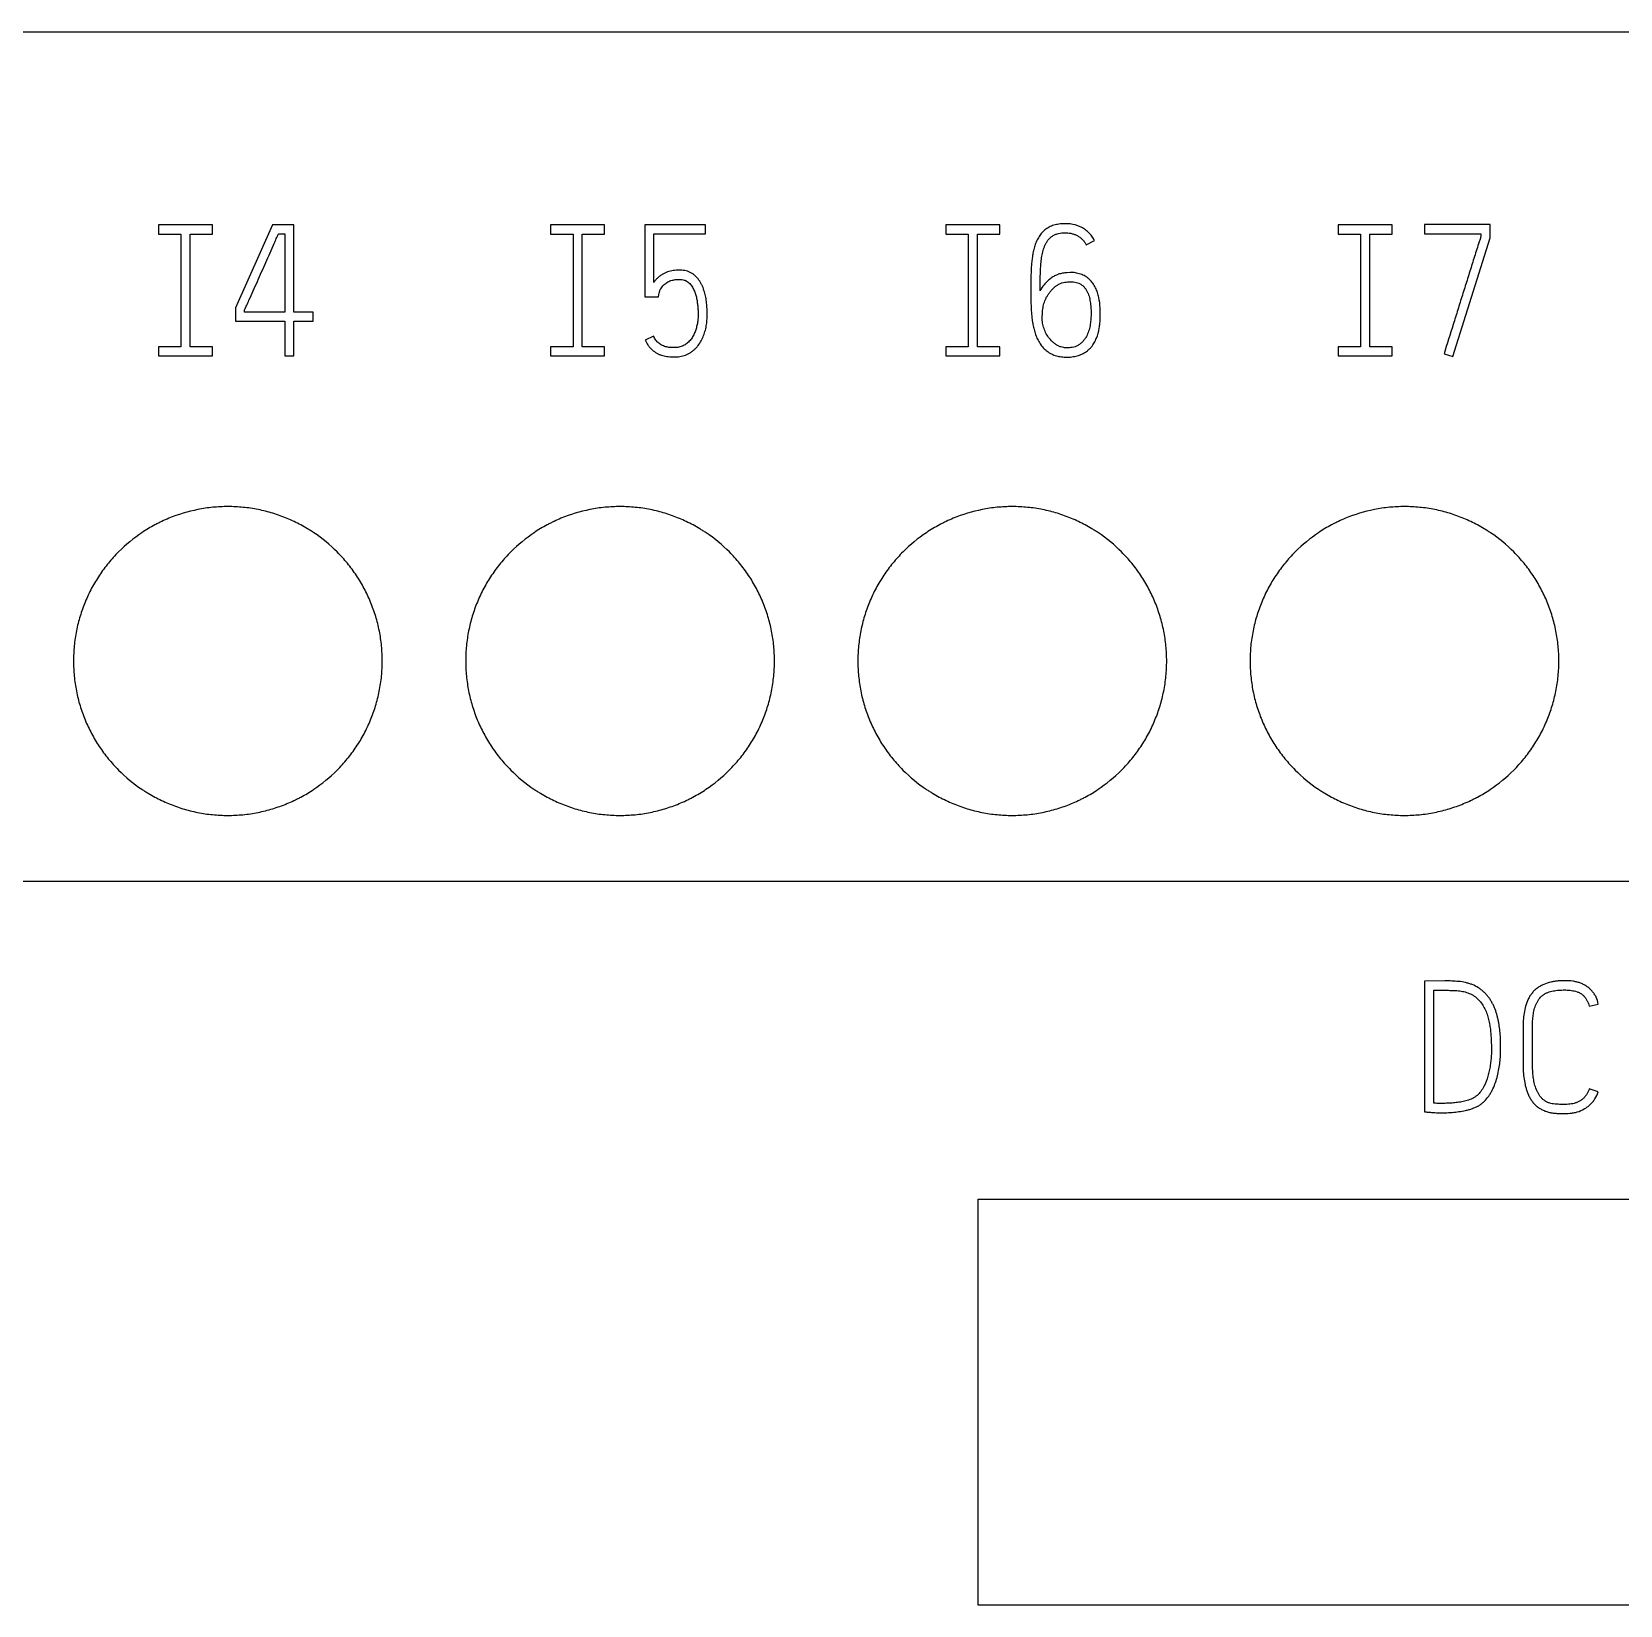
# Model space of a CAD drawing. Extents: x 0 to 420, y 0 to 297.
# Drawn here: x 123.69 to 144.26, y 212.45 to 232.83 of the extents above; entities that cross this region are included whole.
import ezdxf

# ---------------------------------------------------------------- set-up
doc = ezdxf.new("R2010")
doc.units = 0
doc.header["$LTSCALE"] = 23.1
doc.layers.add('10000_FRONT', color=7, linetype='CONTINUOUS')
doc.layers.add('10500_FRONT_LABELING', color=7, linetype='CONTINUOUS')

msp = doc.modelspace()

# ---------------------------------------------------------------- linework, layer by layer
at = {"layer": '10000_FRONT', "color": 7, "linetype": 'CONTINUOUS'}
for p, q in [((90.478, 232.835), (161.978, 232.835)), ((90.478, 221.835), (161.978, 221.835)), ((135.948, 212.455), (135.948, 217.715)), ((135.948, 217.715), (160.358, 217.715)), ((160.358, 212.455), (135.948, 212.455))]:
    msp.add_line(p, q, dxfattribs=at)
for points, knots in [([(128.228, 224.685), (128.228, 224.75), (128.224, 224.816), (128.212, 224.945), (128.202, 225.009), (128.177, 225.137), (128.161, 225.2), (128.133, 225.294), (128.122, 225.325), (128.1, 225.387), (128.089, 225.418), (128.051, 225.508), (127.996, 225.626), (127.929, 225.738), (127.875, 225.819), (127.856, 225.846), (127.817, 225.899), (127.797, 225.925), (127.734, 226.001), (127.69, 226.05), (127.552, 226.189), (127.452, 226.272), (127.329, 226.354), (127.315, 226.363), (127.287, 226.381), (127.273, 226.389), (127.231, 226.415), (127.202, 226.431), (127.115, 226.478), (127.056, 226.506), (126.936, 226.556), (126.874, 226.578), (126.78, 226.607), (126.749, 226.616), (126.685, 226.632), (126.653, 226.639), (126.555, 226.659), (126.425, 226.678), (126.295, 226.684), (126.164, 226.685), (126.098, 226.681), (126, 226.672), (125.967, 226.668), (125.902, 226.658), (125.74, 226.63), (125.583, 226.582), (125.432, 226.52), (125.402, 226.506), (125.357, 226.485), (125.342, 226.478), (125.313, 226.463), (125.239, 226.425), (125.169, 226.383), (125.007, 226.274), (124.906, 226.191), (124.789, 226.074), (124.766, 226.05), (124.722, 226.002), (124.701, 225.977), (124.639, 225.901), (124.6, 225.849), (124.528, 225.741), (124.494, 225.685), (124.448, 225.598), (124.433, 225.569), (124.405, 225.509), (124.392, 225.479), (124.354, 225.388), (124.311, 225.266), (124.279, 225.14), (124.26, 225.044), (124.254, 225.012), (124.245, 224.947), (124.24, 224.914), (124.231, 224.816), (124.228, 224.75), (124.228, 224.685)], [0, 0, 0, 0, 0.03125, 0.03125, 0.0625, 0.0625, 0.09375, 0.09375, 0.109375, 0.109375, 0.125, 0.125, 0.15625, 0.1875, 0.1875, 0.203125, 0.203125, 0.21875, 0.21875, 0.25, 0.25, 0.3125, 0.3125, 0.320312, 0.320312, 0.328125, 0.328125, 0.34375, 0.34375, 0.375, 0.375, 0.40625, 0.40625, 0.421875, 0.421875, 0.4375, 0.4375, 0.46875, 0.5, 0.5, 0.53125, 0.53125, 0.546875, 0.546875, 0.5625, 0.625, 0.625, 0.640625, 0.640625, 0.648438, 0.648438, 0.65625, 0.6875, 0.6875, 0.75, 0.75, 0.765625, 0.765625, 0.78125, 0.78125, 0.8125, 0.8125, 0.84375, 0.84375, 0.859375, 0.859375, 0.875, 0.875, 0.90625, 0.9375, 0.9375, 0.953125, 0.953125, 0.96875, 0.96875, 1, 1, 1, 1]), ([(133.308, 224.685), (133.308, 224.75), (133.304, 224.816), (133.292, 224.945), (133.282, 225.009), (133.257, 225.137), (133.241, 225.2), (133.213, 225.294), (133.202, 225.325), (133.18, 225.387), (133.169, 225.418), (133.131, 225.508), (133.076, 225.626), (133.009, 225.738), (132.955, 225.819), (132.936, 225.846), (132.897, 225.899), (132.877, 225.925), (132.814, 226.001), (132.77, 226.05), (132.632, 226.189), (132.532, 226.272), (132.409, 226.354), (132.395, 226.363), (132.367, 226.381), (132.353, 226.389), (132.311, 226.415), (132.282, 226.431), (132.195, 226.478), (132.136, 226.506), (132.016, 226.556), (131.954, 226.578), (131.86, 226.607), (131.829, 226.616), (131.765, 226.632), (131.733, 226.639), (131.635, 226.659), (131.505, 226.678), (131.375, 226.684), (131.244, 226.685), (131.178, 226.681), (131.08, 226.672), (131.047, 226.668), (130.982, 226.658), (130.82, 226.63), (130.663, 226.582), (130.512, 226.52), (130.482, 226.506), (130.437, 226.485), (130.422, 226.478), (130.393, 226.463), (130.319, 226.425), (130.249, 226.383), (130.087, 226.274), (129.986, 226.191), (129.869, 226.074), (129.846, 226.05), (129.802, 226.002), (129.781, 225.977), (129.719, 225.901), (129.68, 225.849), (129.608, 225.741), (129.574, 225.685), (129.528, 225.598), (129.513, 225.569), (129.485, 225.509), (129.472, 225.479), (129.434, 225.388), (129.391, 225.266), (129.359, 225.14), (129.34, 225.044), (129.334, 225.012), (129.325, 224.947), (129.32, 224.914), (129.311, 224.816), (129.308, 224.75), (129.308, 224.685)], [0, 0, 0, 0, 0.03125, 0.03125, 0.0625, 0.0625, 0.09375, 0.09375, 0.109375, 0.109375, 0.125, 0.125, 0.15625, 0.1875, 0.1875, 0.203125, 0.203125, 0.21875, 0.21875, 0.25, 0.25, 0.3125, 0.3125, 0.320312, 0.320312, 0.328125, 0.328125, 0.34375, 0.34375, 0.375, 0.375, 0.40625, 0.40625, 0.421875, 0.421875, 0.4375, 0.4375, 0.46875, 0.5, 0.5, 0.53125, 0.53125, 0.546875, 0.546875, 0.5625, 0.625, 0.625, 0.640625, 0.640625, 0.648438, 0.648438, 0.65625, 0.6875, 0.6875, 0.75, 0.75, 0.765625, 0.765625, 0.78125, 0.78125, 0.8125, 0.8125, 0.84375, 0.84375, 0.859375, 0.859375, 0.875, 0.875, 0.90625, 0.9375, 0.9375, 0.953125, 0.953125, 0.96875, 0.96875, 1, 1, 1, 1]), ([(138.388, 224.685), (138.388, 224.75), (138.384, 224.816), (138.372, 224.945), (138.362, 225.009), (138.337, 225.137), (138.321, 225.2), (138.293, 225.294), (138.282, 225.325), (138.26, 225.387), (138.249, 225.418), (138.211, 225.508), (138.156, 225.626), (138.089, 225.738), (138.035, 225.819), (138.016, 225.846), (137.977, 225.899), (137.957, 225.925), (137.894, 226.001), (137.85, 226.05), (137.712, 226.189), (137.612, 226.272), (137.489, 226.354), (137.475, 226.363), (137.447, 226.381), (137.433, 226.389), (137.391, 226.415), (137.362, 226.431), (137.275, 226.478), (137.216, 226.506), (137.096, 226.556), (137.034, 226.578), (136.94, 226.607), (136.909, 226.616), (136.845, 226.632), (136.813, 226.639), (136.715, 226.659), (136.585, 226.678), (136.455, 226.684), (136.324, 226.685), (136.258, 226.681), (136.16, 226.672), (136.127, 226.668), (136.062, 226.658), (135.9, 226.63), (135.743, 226.582), (135.592, 226.52), (135.562, 226.506), (135.517, 226.485), (135.502, 226.478), (135.473, 226.463), (135.399, 226.425), (135.329, 226.383), (135.167, 226.274), (135.066, 226.191), (134.949, 226.074), (134.926, 226.05), (134.882, 226.002), (134.861, 225.977), (134.799, 225.901), (134.76, 225.849), (134.688, 225.741), (134.654, 225.685), (134.608, 225.598), (134.593, 225.569), (134.565, 225.509), (134.552, 225.479), (134.514, 225.388), (134.471, 225.266), (134.439, 225.14), (134.42, 225.044), (134.414, 225.012), (134.405, 224.947), (134.4, 224.914), (134.391, 224.816), (134.388, 224.75), (134.388, 224.685)], [0, 0, 0, 0, 0.03125, 0.03125, 0.0625, 0.0625, 0.09375, 0.09375, 0.109375, 0.109375, 0.125, 0.125, 0.15625, 0.1875, 0.1875, 0.203125, 0.203125, 0.21875, 0.21875, 0.25, 0.25, 0.3125, 0.3125, 0.320312, 0.320312, 0.328125, 0.328125, 0.34375, 0.34375, 0.375, 0.375, 0.40625, 0.40625, 0.421875, 0.421875, 0.4375, 0.4375, 0.46875, 0.5, 0.5, 0.53125, 0.53125, 0.546875, 0.546875, 0.5625, 0.625, 0.625, 0.640625, 0.640625, 0.648438, 0.648438, 0.65625, 0.6875, 0.6875, 0.75, 0.75, 0.765625, 0.765625, 0.78125, 0.78125, 0.8125, 0.8125, 0.84375, 0.84375, 0.859375, 0.859375, 0.875, 0.875, 0.90625, 0.9375, 0.9375, 0.953125, 0.953125, 0.96875, 0.96875, 1, 1, 1, 1]), ([(143.468, 224.685), (143.468, 224.75), (143.464, 224.816), (143.452, 224.945), (143.442, 225.009), (143.417, 225.137), (143.401, 225.2), (143.373, 225.294), (143.362, 225.325), (143.34, 225.387), (143.329, 225.418), (143.291, 225.508), (143.236, 225.626), (143.169, 225.738), (143.115, 225.819), (143.096, 225.846), (143.057, 225.899), (143.037, 225.925), (142.974, 226.001), (142.93, 226.05), (142.792, 226.189), (142.692, 226.272), (142.569, 226.354), (142.555, 226.363), (142.527, 226.381), (142.513, 226.389), (142.471, 226.415), (142.442, 226.431), (142.355, 226.478), (142.296, 226.506), (142.176, 226.556), (142.114, 226.578), (142.02, 226.607), (141.989, 226.616), (141.925, 226.632), (141.893, 226.639), (141.795, 226.659), (141.665, 226.678), (141.535, 226.684), (141.404, 226.685), (141.338, 226.681), (141.24, 226.672), (141.207, 226.668), (141.142, 226.658), (140.98, 226.63), (140.823, 226.582), (140.672, 226.52), (140.642, 226.506), (140.597, 226.485), (140.582, 226.478), (140.553, 226.463), (140.479, 226.425), (140.409, 226.383), (140.247, 226.274), (140.146, 226.191), (140.029, 226.074), (140.006, 226.05), (139.962, 226.002), (139.941, 225.977), (139.879, 225.901), (139.84, 225.849), (139.768, 225.741), (139.734, 225.685), (139.688, 225.598), (139.673, 225.569), (139.645, 225.509), (139.632, 225.479), (139.594, 225.388), (139.551, 225.266), (139.519, 225.14), (139.5, 225.044), (139.494, 225.012), (139.485, 224.947), (139.48, 224.914), (139.471, 224.816), (139.468, 224.75), (139.468, 224.685)], [0, 0, 0, 0, 0.03125, 0.03125, 0.0625, 0.0625, 0.09375, 0.09375, 0.109375, 0.109375, 0.125, 0.125, 0.15625, 0.1875, 0.1875, 0.203125, 0.203125, 0.21875, 0.21875, 0.25, 0.25, 0.3125, 0.3125, 0.320312, 0.320312, 0.328125, 0.328125, 0.34375, 0.34375, 0.375, 0.375, 0.40625, 0.40625, 0.421875, 0.421875, 0.4375, 0.4375, 0.46875, 0.5, 0.5, 0.53125, 0.53125, 0.546875, 0.546875, 0.5625, 0.625, 0.625, 0.640625, 0.640625, 0.648438, 0.648438, 0.65625, 0.6875, 0.6875, 0.75, 0.75, 0.765625, 0.765625, 0.78125, 0.78125, 0.8125, 0.8125, 0.84375, 0.84375, 0.859375, 0.859375, 0.875, 0.875, 0.90625, 0.9375, 0.9375, 0.953125, 0.953125, 0.96875, 0.96875, 1, 1, 1, 1]), ([(124.228, 224.685), (124.228, 224.619), (124.231, 224.553), (124.244, 224.424), (124.253, 224.36), (124.278, 224.232), (124.294, 224.169), (124.322, 224.075), (124.333, 224.044), (124.355, 223.982), (124.366, 223.951), (124.404, 223.861), (124.46, 223.743), (124.526, 223.631), (124.58, 223.55), (124.599, 223.523), (124.638, 223.47), (124.658, 223.444), (124.721, 223.368), (124.765, 223.319), (124.903, 223.18), (125.003, 223.097), (125.126, 223.015), (125.14, 223.006), (125.168, 222.988), (125.182, 222.98), (125.224, 222.954), (125.253, 222.938), (125.34, 222.891), (125.399, 222.863), (125.519, 222.813), (125.581, 222.791), (125.675, 222.762), (125.706, 222.753), (125.77, 222.737), (125.803, 222.73), (125.9, 222.71), (126.03, 222.691), (126.16, 222.685), (126.291, 222.684), (126.357, 222.688), (126.455, 222.697), (126.488, 222.701), (126.553, 222.711), (126.586, 222.717), (126.682, 222.736), (126.746, 222.752), (126.871, 222.79), (126.932, 222.812), (127.023, 222.849), (127.053, 222.863), (127.098, 222.884), (127.113, 222.891), (127.142, 222.906), (127.216, 222.944), (127.286, 222.986), (127.448, 223.095), (127.549, 223.178), (127.666, 223.295), (127.689, 223.319), (127.733, 223.367), (127.754, 223.392), (127.816, 223.468), (127.855, 223.52), (127.927, 223.628), (127.961, 223.684), (128.007, 223.771), (128.022, 223.8), (128.05, 223.86), (128.063, 223.89), (128.101, 223.981), (128.144, 224.103), (128.176, 224.229), (128.195, 224.325), (128.201, 224.357), (128.211, 224.422), (128.215, 224.455), (128.224, 224.553), (128.228, 224.619), (128.228, 224.685)], [0, 0, 0, 0, 0.03125, 0.03125, 0.0625, 0.0625, 0.09375, 0.09375, 0.109375, 0.109375, 0.125, 0.125, 0.15625, 0.1875, 0.1875, 0.203125, 0.203125, 0.21875, 0.21875, 0.25, 0.25, 0.3125, 0.3125, 0.320312, 0.320312, 0.328125, 0.328125, 0.34375, 0.34375, 0.375, 0.375, 0.40625, 0.40625, 0.421875, 0.421875, 0.4375, 0.4375, 0.46875, 0.5, 0.5, 0.53125, 0.53125, 0.546875, 0.546875, 0.5625, 0.5625, 0.59375, 0.59375, 0.625, 0.625, 0.640625, 0.640625, 0.648438, 0.648438, 0.65625, 0.6875, 0.6875, 0.75, 0.75, 0.765625, 0.765625, 0.78125, 0.78125, 0.8125, 0.8125, 0.84375, 0.84375, 0.859375, 0.859375, 0.875, 0.875, 0.90625, 0.9375, 0.9375, 0.953125, 0.953125, 0.96875, 0.96875, 1, 1, 1, 1]), ([(129.308, 224.685), (129.308, 224.619), (129.311, 224.553), (129.324, 224.424), (129.333, 224.36), (129.358, 224.232), (129.374, 224.169), (129.402, 224.075), (129.413, 224.044), (129.435, 223.982), (129.446, 223.951), (129.484, 223.861), (129.54, 223.743), (129.606, 223.631), (129.66, 223.55), (129.679, 223.523), (129.718, 223.47), (129.738, 223.444), (129.801, 223.368), (129.845, 223.319), (129.983, 223.18), (130.083, 223.097), (130.206, 223.015), (130.22, 223.006), (130.248, 222.988), (130.262, 222.98), (130.304, 222.954), (130.333, 222.938), (130.42, 222.891), (130.479, 222.863), (130.599, 222.813), (130.661, 222.791), (130.755, 222.762), (130.786, 222.753), (130.85, 222.737), (130.883, 222.73), (130.98, 222.71), (131.11, 222.691), (131.24, 222.685), (131.371, 222.684), (131.437, 222.688), (131.535, 222.697), (131.568, 222.701), (131.633, 222.711), (131.666, 222.717), (131.762, 222.736), (131.826, 222.752), (131.951, 222.79), (132.012, 222.812), (132.103, 222.849), (132.133, 222.863), (132.178, 222.884), (132.193, 222.891), (132.222, 222.906), (132.296, 222.944), (132.366, 222.986), (132.528, 223.095), (132.629, 223.178), (132.746, 223.295), (132.769, 223.319), (132.813, 223.367), (132.834, 223.392), (132.896, 223.468), (132.935, 223.52), (133.007, 223.628), (133.041, 223.684), (133.087, 223.771), (133.102, 223.8), (133.13, 223.86), (133.143, 223.89), (133.181, 223.981), (133.224, 224.103), (133.256, 224.229), (133.275, 224.325), (133.281, 224.357), (133.291, 224.422), (133.295, 224.455), (133.304, 224.553), (133.308, 224.619), (133.308, 224.685)], [0, 0, 0, 0, 0.03125, 0.03125, 0.0625, 0.0625, 0.09375, 0.09375, 0.109375, 0.109375, 0.125, 0.125, 0.15625, 0.1875, 0.1875, 0.203125, 0.203125, 0.21875, 0.21875, 0.25, 0.25, 0.3125, 0.3125, 0.320312, 0.320312, 0.328125, 0.328125, 0.34375, 0.34375, 0.375, 0.375, 0.40625, 0.40625, 0.421875, 0.421875, 0.4375, 0.4375, 0.46875, 0.5, 0.5, 0.53125, 0.53125, 0.546875, 0.546875, 0.5625, 0.5625, 0.59375, 0.59375, 0.625, 0.625, 0.640625, 0.640625, 0.648438, 0.648438, 0.65625, 0.6875, 0.6875, 0.75, 0.75, 0.765625, 0.765625, 0.78125, 0.78125, 0.8125, 0.8125, 0.84375, 0.84375, 0.859375, 0.859375, 0.875, 0.875, 0.90625, 0.9375, 0.9375, 0.953125, 0.953125, 0.96875, 0.96875, 1, 1, 1, 1]), ([(134.388, 224.685), (134.388, 224.619), (134.391, 224.553), (134.404, 224.424), (134.413, 224.36), (134.438, 224.232), (134.454, 224.169), (134.482, 224.075), (134.493, 224.044), (134.515, 223.982), (134.526, 223.951), (134.564, 223.861), (134.62, 223.743), (134.686, 223.631), (134.74, 223.55), (134.759, 223.523), (134.798, 223.47), (134.818, 223.444), (134.881, 223.368), (134.925, 223.319), (135.063, 223.18), (135.163, 223.097), (135.286, 223.015), (135.3, 223.006), (135.328, 222.988), (135.342, 222.98), (135.384, 222.954), (135.413, 222.938), (135.5, 222.891), (135.559, 222.863), (135.679, 222.813), (135.741, 222.791), (135.835, 222.762), (135.866, 222.753), (135.93, 222.737), (135.963, 222.73), (136.06, 222.71), (136.19, 222.691), (136.32, 222.685), (136.451, 222.684), (136.517, 222.688), (136.615, 222.697), (136.648, 222.701), (136.713, 222.711), (136.746, 222.717), (136.842, 222.736), (136.906, 222.752), (137.031, 222.79), (137.092, 222.812), (137.183, 222.849), (137.213, 222.863), (137.258, 222.884), (137.273, 222.891), (137.302, 222.906), (137.376, 222.944), (137.446, 222.986), (137.608, 223.095), (137.709, 223.178), (137.826, 223.295), (137.849, 223.319), (137.893, 223.367), (137.914, 223.392), (137.976, 223.468), (138.015, 223.52), (138.087, 223.628), (138.121, 223.684), (138.167, 223.771), (138.182, 223.8), (138.21, 223.86), (138.223, 223.89), (138.261, 223.981), (138.304, 224.103), (138.336, 224.229), (138.355, 224.325), (138.361, 224.357), (138.371, 224.422), (138.375, 224.455), (138.384, 224.553), (138.388, 224.619), (138.388, 224.685)], [0, 0, 0, 0, 0.03125, 0.03125, 0.0625, 0.0625, 0.09375, 0.09375, 0.109375, 0.109375, 0.125, 0.125, 0.15625, 0.1875, 0.1875, 0.203125, 0.203125, 0.21875, 0.21875, 0.25, 0.25, 0.3125, 0.3125, 0.320312, 0.320312, 0.328125, 0.328125, 0.34375, 0.34375, 0.375, 0.375, 0.40625, 0.40625, 0.421875, 0.421875, 0.4375, 0.4375, 0.46875, 0.5, 0.5, 0.53125, 0.53125, 0.546875, 0.546875, 0.5625, 0.5625, 0.59375, 0.59375, 0.625, 0.625, 0.640625, 0.640625, 0.648438, 0.648438, 0.65625, 0.6875, 0.6875, 0.75, 0.75, 0.765625, 0.765625, 0.78125, 0.78125, 0.8125, 0.8125, 0.84375, 0.84375, 0.859375, 0.859375, 0.875, 0.875, 0.90625, 0.9375, 0.9375, 0.953125, 0.953125, 0.96875, 0.96875, 1, 1, 1, 1]), ([(139.468, 224.685), (139.468, 224.619), (139.471, 224.553), (139.484, 224.424), (139.493, 224.36), (139.518, 224.232), (139.534, 224.169), (139.562, 224.075), (139.573, 224.044), (139.595, 223.982), (139.606, 223.951), (139.644, 223.861), (139.7, 223.743), (139.766, 223.631), (139.82, 223.55), (139.839, 223.523), (139.878, 223.47), (139.898, 223.444), (139.961, 223.368), (140.005, 223.319), (140.143, 223.18), (140.243, 223.097), (140.366, 223.015), (140.38, 223.006), (140.408, 222.988), (140.422, 222.98), (140.464, 222.954), (140.493, 222.938), (140.58, 222.891), (140.639, 222.863), (140.759, 222.813), (140.821, 222.791), (140.915, 222.762), (140.946, 222.753), (141.01, 222.737), (141.043, 222.73), (141.14, 222.71), (141.27, 222.691), (141.4, 222.685), (141.531, 222.684), (141.597, 222.688), (141.695, 222.697), (141.728, 222.701), (141.793, 222.711), (141.826, 222.717), (141.922, 222.736), (141.986, 222.752), (142.111, 222.79), (142.172, 222.812), (142.263, 222.849), (142.293, 222.863), (142.338, 222.884), (142.353, 222.891), (142.382, 222.906), (142.456, 222.944), (142.526, 222.986), (142.688, 223.095), (142.789, 223.178), (142.906, 223.295), (142.929, 223.319), (142.973, 223.367), (142.994, 223.392), (143.056, 223.468), (143.095, 223.52), (143.167, 223.628), (143.201, 223.684), (143.247, 223.771), (143.262, 223.8), (143.29, 223.86), (143.303, 223.89), (143.341, 223.981), (143.384, 224.103), (143.416, 224.229), (143.435, 224.325), (143.441, 224.357), (143.451, 224.422), (143.455, 224.455), (143.464, 224.553), (143.468, 224.619), (143.468, 224.685)], [0, 0, 0, 0, 0.03125, 0.03125, 0.0625, 0.0625, 0.09375, 0.09375, 0.109375, 0.109375, 0.125, 0.125, 0.15625, 0.1875, 0.1875, 0.203125, 0.203125, 0.21875, 0.21875, 0.25, 0.25, 0.3125, 0.3125, 0.320312, 0.320312, 0.328125, 0.328125, 0.34375, 0.34375, 0.375, 0.375, 0.40625, 0.40625, 0.421875, 0.421875, 0.4375, 0.4375, 0.46875, 0.5, 0.5, 0.53125, 0.53125, 0.546875, 0.546875, 0.5625, 0.5625, 0.59375, 0.59375, 0.625, 0.625, 0.640625, 0.640625, 0.648438, 0.648438, 0.65625, 0.6875, 0.6875, 0.75, 0.75, 0.765625, 0.765625, 0.78125, 0.78125, 0.8125, 0.8125, 0.84375, 0.84375, 0.859375, 0.859375, 0.875, 0.875, 0.90625, 0.9375, 0.9375, 0.953125, 0.953125, 0.96875, 0.96875, 1, 1, 1, 1])]:
    msp.add_open_spline(points, degree=3, knots=knots, dxfattribs=at)
at = {"layer": '10500_FRONT_LABELING', "color": 7, "linetype": 'CONTINUOUS'}
for p, q in [((125.328, 230.335), (125.328, 230.215)), ((126.028, 230.335), (125.328, 230.335)), ((126.028, 230.215), (126.028, 230.335)), ((126.804, 230.335), (126.328, 229.259)), ((127.084, 230.335), (126.804, 230.335)), ((127.084, 229.203), (127.084, 230.335)), ((130.408, 230.335), (130.408, 230.215)), ((131.108, 230.335), (130.408, 230.335)), ((131.108, 230.215), (131.108, 230.335)), ((131.628, 230.335), (131.628, 229.401)), ((132.413, 230.335), (131.628, 230.335)), ((132.413, 230.217), (132.413, 230.335)), ((135.528, 230.335), (135.528, 230.215)), ((136.228, 230.335), (135.528, 230.335)), ((136.228, 230.215), (136.228, 230.335)), ((140.608, 230.335), (140.608, 230.215)), ((141.308, 230.335), (140.608, 230.335)), ((141.308, 230.215), (141.308, 230.335)), ((141.728, 230.337), (141.728, 230.217)), ((142.576, 230.337), (141.728, 230.337)), ((142.576, 230.165), (142.576, 230.337)), ((125.328, 230.215), (125.618, 230.215)), ((125.618, 230.215), (125.618, 228.755)), ((125.738, 228.755), (125.738, 230.215)), ((125.738, 230.215), (126.028, 230.215)), ((126.882, 230.217), (126.964, 230.217)), ((126.964, 230.217), (126.964, 229.203)), ((130.408, 230.215), (130.698, 230.215)), ((130.698, 230.215), (130.698, 228.755)), ((130.818, 228.755), (130.818, 230.215)), ((130.818, 230.215), (131.108, 230.215)), ((131.745, 229.589), (131.745, 230.217)), ((131.745, 230.217), (132.413, 230.217)), ((135.528, 230.215), (135.818, 230.215)), ((135.818, 230.215), (135.818, 228.755)), ((135.938, 228.755), (135.938, 230.215)), ((135.938, 230.215), (136.228, 230.215)), ((137.344, 230.075), (137.453, 230.132)), ((140.608, 230.215), (140.898, 230.215)), ((140.898, 230.215), (140.898, 228.755)), ((141.018, 228.755), (141.018, 230.215)), ((141.018, 230.215), (141.308, 230.215)), ((141.728, 230.217), (142.458, 230.217)), ((142.093, 228.627), (142.576, 230.165)), ((142.458, 230.217), (142.458, 230.184)), ((137.137, 229.717), (137.094, 229.714)), ((131.807, 229.401), (131.816, 229.453)), ((137.104, 229.594), (137.142, 229.597)), ((126.328, 229.259), (126.328, 229.085)), ((126.445, 229.203), (126.445, 229.233)), ((131.628, 229.401), (131.807, 229.401)), ((126.328, 229.085), (126.964, 229.085)), ((126.964, 229.203), (126.445, 229.203)), ((126.964, 229.085), (126.964, 228.635)), ((127.334, 229.203), (127.084, 229.203)), ((127.084, 228.635), (127.084, 229.085)), ((127.084, 229.085), (127.334, 229.085)), ((127.334, 229.085), (127.334, 229.203)), ((131.741, 228.892), (131.632, 228.842)), ((125.328, 228.755), (125.328, 228.635)), ((125.618, 228.755), (125.328, 228.755)), ((125.328, 228.635), (126.028, 228.635)), ((126.028, 228.755), (125.738, 228.755)), ((126.028, 228.635), (126.028, 228.755)), ((126.964, 228.635), (127.084, 228.635)), ((130.408, 228.755), (130.408, 228.635)), ((130.698, 228.755), (130.408, 228.755)), ((130.408, 228.635), (131.108, 228.635)), ((131.108, 228.755), (130.818, 228.755)), ((131.108, 228.635), (131.108, 228.755)), ((135.528, 228.755), (135.528, 228.635)), ((135.818, 228.755), (135.528, 228.755)), ((135.528, 228.635), (136.228, 228.635)), ((136.228, 228.755), (135.938, 228.755)), ((136.228, 228.635), (136.228, 228.755)), ((140.608, 228.755), (140.608, 228.635)), ((140.898, 228.755), (140.608, 228.755)), ((140.608, 228.635), (141.308, 228.635)), ((141.308, 228.755), (141.018, 228.755)), ((141.308, 228.635), (141.308, 228.755)), ((141.98, 228.665), (142.093, 228.627)), ((141.991, 220.542), (141.728, 220.539)), ((141.728, 220.539), (141.728, 218.846)), ((141.85, 218.957), (141.85, 220.419)), ((141.85, 220.419), (142.039, 220.419)), ((143.86, 220.212), (143.977, 220.24)), ((143.003, 219.933), (143.003, 219.485)), ((143.125, 219.485), (143.125, 219.933)), ((143.975, 219.103), (143.862, 219.143))]:
    msp.add_line(p, q, dxfattribs=at)
for points, knots in [([(137.453, 230.132), (137.443, 230.151), (137.431, 230.17), (137.405, 230.205), (137.39, 230.221), (137.358, 230.252), (137.341, 230.265), (137.305, 230.29), (137.286, 230.3), (137.225, 230.328), (137.183, 230.339), (137.117, 230.348), (137.095, 230.349), (137.051, 230.349), (137.029, 230.348), (136.996, 230.344), (136.986, 230.342), (136.964, 230.338), (136.953, 230.336), (136.921, 230.328), (136.9, 230.32), (136.87, 230.306), (136.861, 230.301), (136.842, 230.29), (136.832, 230.284), (136.806, 230.264), (136.789, 230.25), (136.767, 230.226), (136.76, 230.217), (136.746, 230.2), (136.74, 230.191), (136.722, 230.163), (136.712, 230.144), (136.698, 230.114), (136.694, 230.104), (136.686, 230.083), (136.683, 230.073), (136.673, 230.042), (136.667, 230.02), (136.658, 229.978), (136.653, 229.957), (136.647, 229.914), (136.644, 229.893), (136.639, 229.85), (136.637, 229.828), (136.634, 229.785), (136.633, 229.763), (136.631, 229.72), (136.63, 229.698), (136.629, 229.654), (136.629, 229.632), (136.628, 229.567), (136.628, 229.524), (136.628, 229.437), (136.628, 229.394), (136.629, 229.307), (136.631, 229.263), (136.635, 229.199), (136.637, 229.177), (136.641, 229.134), (136.644, 229.112), (136.65, 229.069), (136.654, 229.048), (136.663, 229.005), (136.668, 228.984), (136.68, 228.942), (136.687, 228.92), (136.698, 228.889), (136.703, 228.878), (136.712, 228.858), (136.717, 228.848), (136.732, 228.818), (136.744, 228.799), (136.764, 228.771), (136.771, 228.762), (136.785, 228.745), (136.793, 228.737), (136.817, 228.714), (136.834, 228.7), (136.862, 228.681), (136.872, 228.675), (136.892, 228.664), (136.902, 228.659), (136.933, 228.645), (136.954, 228.638), (136.987, 228.63), (136.998, 228.628), (137.021, 228.625), (137.054, 228.621), (137.088, 228.62), (137.121, 228.621), (137.133, 228.621), (137.155, 228.623), (137.166, 228.625), (137.2, 228.63), (137.222, 228.635), (137.254, 228.645), (137.264, 228.649), (137.285, 228.657), (137.296, 228.662), (137.326, 228.678), (137.344, 228.69), (137.37, 228.711), (137.379, 228.719), (137.395, 228.734), (137.403, 228.743), (137.425, 228.768), (137.437, 228.787), (137.46, 228.825), (137.47, 228.846), (137.495, 228.908), (137.506, 228.951), (137.517, 229.017), (137.52, 229.039), (137.525, 229.084), (137.526, 229.106), (137.528, 229.15), (137.528, 229.172), (137.528, 229.216), (137.527, 229.238), (137.523, 229.304), (137.518, 229.348), (137.504, 229.414), (137.498, 229.436), (137.484, 229.478), (137.475, 229.499), (137.46, 229.529), (137.455, 229.539), (137.443, 229.559), (137.437, 229.568), (137.417, 229.595), (137.403, 229.612), (137.378, 229.635), (137.369, 229.643), (137.351, 229.657), (137.342, 229.663), (137.313, 229.68), (137.292, 229.689), (137.26, 229.7), (137.249, 229.703), (137.227, 229.708), (137.216, 229.711), (137.194, 229.714), (137.182, 229.716), (137.16, 229.717), (137.148, 229.717), (137.137, 229.717)], [0, 0, 0, 0, 0.015625, 0.015625, 0.03125, 0.03125, 0.046875, 0.046875, 0.0625, 0.0625, 0.09375, 0.09375, 0.109375, 0.109375, 0.125, 0.125, 0.132812, 0.132812, 0.140625, 0.140625, 0.15625, 0.15625, 0.164062, 0.164062, 0.171875, 0.171875, 0.1875, 0.1875, 0.195312, 0.195312, 0.203125, 0.203125, 0.21875, 0.21875, 0.226562, 0.226562, 0.234375, 0.234375, 0.25, 0.25, 0.265625, 0.265625, 0.28125, 0.28125, 0.296875, 0.296875, 0.3125, 0.3125, 0.328125, 0.328125, 0.34375, 0.34375, 0.375, 0.375, 0.40625, 0.40625, 0.4375, 0.4375, 0.453125, 0.453125, 0.46875, 0.46875, 0.484375, 0.484375, 0.5, 0.5, 0.515625, 0.515625, 0.523438, 0.523438, 0.53125, 0.53125, 0.546875, 0.546875, 0.554688, 0.554688, 0.5625, 0.5625, 0.578125, 0.578125, 0.585938, 0.585938, 0.59375, 0.59375, 0.609375, 0.609375, 0.617188, 0.617188, 0.625, 0.640625, 0.640625, 0.648438, 0.648438, 0.65625, 0.65625, 0.671875, 0.671875, 0.679688, 0.679688, 0.6875, 0.6875, 0.703125, 0.703125, 0.710938, 0.710938, 0.71875, 0.71875, 0.734375, 0.734375, 0.75, 0.75, 0.78125, 0.78125, 0.796875, 0.796875, 0.8125, 0.8125, 0.828125, 0.828125, 0.84375, 0.84375, 0.875, 0.875, 0.890625, 0.890625, 0.90625, 0.90625, 0.914062, 0.914062, 0.921875, 0.921875, 0.9375, 0.9375, 0.945312, 0.945312, 0.953125, 0.953125, 0.96875, 0.96875, 0.976562, 0.976562, 0.984375, 0.984375, 0.992188, 0.992188, 1, 1, 1, 1]), ([(126.445, 229.233), (126.45, 229.244), (126.455, 229.254), (126.464, 229.274), (126.469, 229.284), (126.482, 229.315), (126.492, 229.336), (126.519, 229.397), (126.537, 229.438), (126.574, 229.52), (126.592, 229.561), (126.628, 229.643), (126.646, 229.684), (126.683, 229.765), (126.701, 229.806), (126.738, 229.888), (126.756, 229.929), (126.792, 230.011), (126.81, 230.052), (126.837, 230.114), (126.846, 230.135), (126.864, 230.176), (126.873, 230.196), (126.882, 230.217)], [0, 0, 0, 0, 0.03125, 0.03125, 0.0625, 0.0625, 0.125, 0.125, 0.25, 0.25, 0.375, 0.375, 0.5, 0.5, 0.625, 0.625, 0.75, 0.75, 0.875, 0.875, 0.9375, 0.9375, 1, 1, 1, 1]), ([(136.748, 229.479), (136.748, 229.531), (136.748, 229.583), (136.75, 229.661), (136.751, 229.687), (136.753, 229.739), (136.754, 229.765), (136.757, 229.817), (136.759, 229.843), (136.765, 229.894), (136.769, 229.92), (136.779, 229.971), (136.786, 229.996), (136.797, 230.033), (136.802, 230.045), (136.812, 230.07), (136.817, 230.082), (136.83, 230.105), (136.837, 230.116), (136.852, 230.137), (136.86, 230.147), (136.879, 230.167), (136.889, 230.175), (136.91, 230.191), (136.921, 230.197), (136.939, 230.206), (136.945, 230.209), (136.957, 230.213), (136.963, 230.215), (136.982, 230.221), (136.995, 230.224), (137.021, 230.228), (137.034, 230.229), (137.061, 230.231), (137.074, 230.231), (137.113, 230.23), (137.139, 230.226), (137.178, 230.216), (137.191, 230.212), (137.215, 230.202), (137.227, 230.196), (137.25, 230.183), (137.261, 230.175), (137.281, 230.159), (137.291, 230.15), (137.309, 230.131), (137.317, 230.12), (137.332, 230.098), (137.338, 230.087), (137.344, 230.075)], [0, 0, 0, 0, 0.125, 0.125, 0.1875, 0.1875, 0.25, 0.25, 0.3125, 0.3125, 0.375, 0.375, 0.4375, 0.4375, 0.46875, 0.46875, 0.5, 0.5, 0.53125, 0.53125, 0.5625, 0.5625, 0.59375, 0.59375, 0.625, 0.625, 0.640625, 0.640625, 0.65625, 0.65625, 0.6875, 0.6875, 0.71875, 0.71875, 0.75, 0.75, 0.8125, 0.8125, 0.84375, 0.84375, 0.875, 0.875, 0.90625, 0.90625, 0.9375, 0.9375, 0.96875, 0.96875, 1, 1, 1, 1]), ([(142.458, 230.184), (142.455, 230.176), (142.453, 230.168), (142.448, 230.152), (142.445, 230.144), (142.437, 230.121), (142.432, 230.105), (142.417, 230.058), (142.407, 230.026), (142.377, 229.931), (142.357, 229.868), (142.317, 229.741), (142.298, 229.678), (142.268, 229.583), (142.258, 229.551), (142.238, 229.488), (142.228, 229.456), (142.198, 229.362), (142.178, 229.298), (142.139, 229.172), (142.119, 229.108), (142.059, 228.918), (142.02, 228.792), (141.98, 228.665)], [0, 0, 0, 0, 0.015625, 0.015625, 0.03125, 0.03125, 0.0625, 0.0625, 0.125, 0.125, 0.25, 0.25, 0.375, 0.375, 0.4375, 0.4375, 0.5, 0.5, 0.625, 0.625, 0.75, 0.75, 1, 1, 1, 1]), ([(131.632, 228.842), (131.643, 228.82), (131.654, 228.798), (131.674, 228.768), (131.682, 228.758), (131.698, 228.739), (131.706, 228.73), (131.724, 228.713), (131.734, 228.705), (131.754, 228.691), (131.764, 228.684), (131.785, 228.671), (131.796, 228.665), (131.818, 228.655), (131.83, 228.65), (131.854, 228.642), (131.866, 228.639), (131.89, 228.633), (131.902, 228.63), (131.926, 228.627), (131.939, 228.626), (131.964, 228.624), (131.976, 228.624), (132.001, 228.623), (132.014, 228.623), (132.039, 228.623), (132.051, 228.624), (132.076, 228.627), (132.088, 228.629), (132.113, 228.634), (132.125, 228.638), (132.161, 228.649), (132.184, 228.659), (132.216, 228.678), (132.227, 228.685), (132.247, 228.699), (132.257, 228.707), (132.276, 228.724), (132.285, 228.732), (132.302, 228.751), (132.31, 228.76), (132.333, 228.79), (132.346, 228.811), (132.37, 228.854), (132.38, 228.877), (132.398, 228.924), (132.406, 228.947), (132.419, 228.995), (132.424, 229.019), (132.431, 229.068), (132.433, 229.093), (132.436, 229.142), (132.436, 229.167), (132.436, 229.217), (132.434, 229.266), (132.429, 229.315), (132.423, 229.364), (132.419, 229.389), (132.408, 229.438), (132.402, 229.462), (132.387, 229.509), (132.378, 229.532), (132.361, 229.566), (132.355, 229.577), (132.343, 229.599), (132.336, 229.609), (132.314, 229.639), (132.298, 229.658), (132.275, 229.679), (132.27, 229.683), (132.26, 229.691), (132.255, 229.695), (132.239, 229.705), (132.228, 229.712), (132.206, 229.723), (132.194, 229.728), (132.17, 229.736), (132.158, 229.739), (132.133, 229.744), (132.121, 229.745), (132.096, 229.747), (132.083, 229.748), (132.058, 229.747), (132.045, 229.747), (132.021, 229.745), (132.008, 229.743), (131.983, 229.739), (131.971, 229.737), (131.947, 229.731), (131.934, 229.727), (131.911, 229.719), (131.899, 229.714), (131.876, 229.704), (131.865, 229.698), (131.844, 229.685), (131.833, 229.678), (131.813, 229.663), (131.804, 229.654), (131.786, 229.637), (131.777, 229.628), (131.76, 229.61), (131.753, 229.6), (131.745, 229.589)], [0, 0, 0, 0, 0.03125, 0.03125, 0.046875, 0.046875, 0.0625, 0.0625, 0.078125, 0.078125, 0.09375, 0.09375, 0.109375, 0.109375, 0.125, 0.125, 0.140625, 0.140625, 0.15625, 0.15625, 0.171875, 0.171875, 0.1875, 0.1875, 0.203125, 0.203125, 0.21875, 0.21875, 0.234375, 0.234375, 0.25, 0.25, 0.28125, 0.28125, 0.296875, 0.296875, 0.3125, 0.3125, 0.328125, 0.328125, 0.34375, 0.34375, 0.375, 0.375, 0.40625, 0.40625, 0.4375, 0.4375, 0.46875, 0.46875, 0.5, 0.5, 0.53125, 0.53125, 0.5625, 0.59375, 0.59375, 0.625, 0.625, 0.65625, 0.65625, 0.6875, 0.6875, 0.703125, 0.703125, 0.71875, 0.71875, 0.75, 0.75, 0.757812, 0.757812, 0.765625, 0.765625, 0.78125, 0.78125, 0.796875, 0.796875, 0.8125, 0.8125, 0.828125, 0.828125, 0.84375, 0.84375, 0.859375, 0.859375, 0.875, 0.875, 0.890625, 0.890625, 0.90625, 0.90625, 0.921875, 0.921875, 0.9375, 0.9375, 0.953125, 0.953125, 0.96875, 0.96875, 0.984375, 0.984375, 1, 1, 1, 1]), ([(131.816, 229.453), (131.817, 229.458), (131.818, 229.462), (131.82, 229.471), (131.822, 229.476), (131.826, 229.49), (131.83, 229.499), (131.839, 229.515), (131.845, 229.523), (131.857, 229.538), (131.863, 229.546), (131.876, 229.559), (131.884, 229.566), (131.899, 229.577), (131.907, 229.582), (131.932, 229.597), (131.949, 229.606), (131.976, 229.615), (131.985, 229.617), (132.004, 229.621), (132.014, 229.623), (132.042, 229.626), (132.061, 229.628), (132.09, 229.627), (132.1, 229.626), (132.119, 229.624), (132.128, 229.622), (132.142, 229.618), (132.147, 229.616), (132.156, 229.613), (132.16, 229.611), (132.173, 229.604), (132.181, 229.599), (132.196, 229.587), (132.203, 229.58), (132.216, 229.566), (132.222, 229.559), (132.233, 229.543), (132.239, 229.535), (132.249, 229.519), (132.253, 229.511), (132.266, 229.485), (132.274, 229.468), (132.286, 229.432), (132.291, 229.414), (132.3, 229.377), (132.304, 229.358), (132.309, 229.321), (132.311, 229.302), (132.315, 229.264), (132.316, 229.245), (132.318, 229.208), (132.318, 229.189), (132.318, 229.151), (132.318, 229.132), (132.314, 229.095), (132.312, 229.076), (132.305, 229.038), (132.301, 229.02), (132.291, 228.983), (132.285, 228.965), (132.275, 228.938), (132.271, 228.929), (132.263, 228.912), (132.259, 228.904), (132.245, 228.879), (132.235, 228.863), (132.217, 228.84), (132.211, 228.833), (132.197, 228.819), (132.19, 228.812), (132.176, 228.8), (132.168, 228.794), (132.153, 228.783), (132.145, 228.778), (132.119, 228.764), (132.102, 228.757), (132.074, 228.749), (132.065, 228.747), (132.045, 228.745), (132.036, 228.744), (132.017, 228.743), (132.007, 228.743), (131.988, 228.743), (131.978, 228.744), (131.959, 228.745), (131.95, 228.746), (131.931, 228.748), (131.921, 228.75), (131.893, 228.756), (131.875, 228.762), (131.849, 228.775), (131.841, 228.779), (131.825, 228.79), (131.817, 228.795), (131.802, 228.807), (131.795, 228.813), (131.782, 228.827), (131.775, 228.834), (131.758, 228.858), (131.749, 228.874), (131.741, 228.892)], [0, 0, 0, 0, 0.007812, 0.007812, 0.015625, 0.015625, 0.03125, 0.03125, 0.046875, 0.046875, 0.0625, 0.0625, 0.078125, 0.078125, 0.09375, 0.09375, 0.125, 0.125, 0.140625, 0.140625, 0.15625, 0.15625, 0.1875, 0.1875, 0.203125, 0.203125, 0.21875, 0.21875, 0.226562, 0.226562, 0.234375, 0.234375, 0.25, 0.25, 0.265625, 0.265625, 0.28125, 0.28125, 0.296875, 0.296875, 0.3125, 0.3125, 0.34375, 0.34375, 0.375, 0.375, 0.40625, 0.40625, 0.4375, 0.4375, 0.46875, 0.46875, 0.5, 0.5, 0.53125, 0.53125, 0.5625, 0.5625, 0.59375, 0.59375, 0.625, 0.625, 0.640625, 0.640625, 0.65625, 0.65625, 0.6875, 0.6875, 0.703125, 0.703125, 0.71875, 0.71875, 0.734375, 0.734375, 0.75, 0.75, 0.78125, 0.78125, 0.796875, 0.796875, 0.8125, 0.8125, 0.828125, 0.828125, 0.84375, 0.84375, 0.859375, 0.859375, 0.875, 0.875, 0.90625, 0.90625, 0.921875, 0.921875, 0.9375, 0.9375, 0.953125, 0.953125, 0.96875, 0.96875, 1, 1, 1, 1]), ([(137.094, 229.714), (137.076, 229.713), (137.058, 229.711), (137.022, 229.704), (137.004, 229.699), (136.978, 229.69), (136.97, 229.687), (136.953, 229.68), (136.944, 229.676), (136.92, 229.663), (136.904, 229.654), (136.882, 229.638), (136.875, 229.632), (136.861, 229.62), (136.854, 229.614), (136.834, 229.595), (136.822, 229.582), (136.803, 229.562), (136.797, 229.555), (136.786, 229.541), (136.78, 229.534), (136.765, 229.511), (136.756, 229.495), (136.748, 229.479)], [0, 0, 0, 0, 0.125, 0.125, 0.25, 0.25, 0.3125, 0.3125, 0.375, 0.375, 0.5, 0.5, 0.5625, 0.5625, 0.625, 0.625, 0.75, 0.75, 0.8125, 0.8125, 0.875, 0.875, 1, 1, 1, 1]), ([(137.142, 229.597), (137.154, 229.597), (137.166, 229.597), (137.191, 229.594), (137.203, 229.591), (137.227, 229.585), (137.239, 229.581), (137.261, 229.572), (137.272, 229.566), (137.287, 229.556), (137.292, 229.552), (137.302, 229.544), (137.307, 229.54), (137.32, 229.527), (137.328, 229.518), (137.338, 229.503), (137.342, 229.498), (137.348, 229.487), (137.351, 229.482), (137.36, 229.465), (137.365, 229.454), (137.374, 229.432), (137.378, 229.42), (137.385, 229.397), (137.388, 229.385), (137.396, 229.349), (137.399, 229.325), (137.405, 229.276), (137.407, 229.252), (137.408, 229.216), (137.408, 229.203), (137.408, 229.179), (137.408, 229.167), (137.407, 229.142), (137.406, 229.13), (137.404, 229.106), (137.403, 229.094), (137.4, 229.058), (137.396, 229.034), (137.389, 228.998), (137.386, 228.986), (137.379, 228.962), (137.375, 228.951), (137.362, 228.916), (137.352, 228.894), (137.333, 228.862), (137.326, 228.852), (137.31, 228.833), (137.302, 228.824), (137.285, 228.806), (137.276, 228.798), (137.256, 228.783), (137.246, 228.776), (137.224, 228.764), (137.213, 228.759), (137.189, 228.752), (137.177, 228.749), (137.14, 228.742), (137.116, 228.74), (137.085, 228.741), (137.078, 228.741), (137.066, 228.742), (137.06, 228.743), (137.041, 228.746), (137.029, 228.749), (137.006, 228.756), (136.994, 228.761), (136.972, 228.773), (136.961, 228.779), (136.941, 228.793), (136.931, 228.8), (136.912, 228.816), (136.903, 228.824), (136.877, 228.851), (136.862, 228.87), (136.834, 228.911), (136.822, 228.933), (136.803, 228.978), (136.795, 229.001), (136.786, 229.037), (136.783, 229.049), (136.779, 229.073), (136.778, 229.086), (136.775, 229.122), (136.776, 229.146), (136.778, 229.183), (136.778, 229.195), (136.78, 229.219), (136.782, 229.231), (136.787, 229.268), (136.792, 229.292), (136.805, 229.338), (136.814, 229.361), (136.83, 229.394), (136.836, 229.405), (136.849, 229.425), (136.856, 229.435), (136.87, 229.455), (136.878, 229.465), (136.893, 229.484), (136.901, 229.493), (136.918, 229.511), (136.927, 229.52), (136.945, 229.536), (136.955, 229.543), (136.97, 229.553), (136.975, 229.556), (136.986, 229.562), (136.992, 229.565), (137.008, 229.573), (137.02, 229.577), (137.043, 229.585), (137.055, 229.588), (137.079, 229.592), (137.091, 229.593), (137.104, 229.594)], [0, 0, 0, 0, 0.015625, 0.015625, 0.03125, 0.03125, 0.046875, 0.046875, 0.0625, 0.0625, 0.070312, 0.070312, 0.078125, 0.078125, 0.09375, 0.09375, 0.101562, 0.101562, 0.109375, 0.109375, 0.125, 0.125, 0.140625, 0.140625, 0.15625, 0.15625, 0.1875, 0.1875, 0.21875, 0.21875, 0.234375, 0.234375, 0.25, 0.25, 0.265625, 0.265625, 0.28125, 0.28125, 0.3125, 0.3125, 0.328125, 0.328125, 0.34375, 0.34375, 0.375, 0.375, 0.390625, 0.390625, 0.40625, 0.40625, 0.421875, 0.421875, 0.4375, 0.4375, 0.453125, 0.453125, 0.46875, 0.46875, 0.5, 0.5, 0.507812, 0.507812, 0.515625, 0.515625, 0.53125, 0.53125, 0.546875, 0.546875, 0.5625, 0.5625, 0.578125, 0.578125, 0.59375, 0.59375, 0.625, 0.625, 0.65625, 0.65625, 0.6875, 0.6875, 0.703125, 0.703125, 0.71875, 0.71875, 0.75, 0.75, 0.765625, 0.765625, 0.78125, 0.78125, 0.8125, 0.8125, 0.84375, 0.84375, 0.859375, 0.859375, 0.875, 0.875, 0.890625, 0.890625, 0.90625, 0.90625, 0.921875, 0.921875, 0.9375, 0.9375, 0.945312, 0.945312, 0.953125, 0.953125, 0.96875, 0.96875, 0.984375, 0.984375, 1, 1, 1, 1]), ([(141.728, 218.846), (141.742, 218.845), (141.757, 218.843), (141.787, 218.841), (141.802, 218.839), (141.832, 218.837), (141.847, 218.835), (141.876, 218.834), (141.891, 218.833), (141.936, 218.832), (141.965, 218.832), (142.024, 218.834), (142.054, 218.835), (142.113, 218.84), (142.142, 218.843), (142.201, 218.852), (142.23, 218.857), (142.274, 218.867), (142.289, 218.87), (142.318, 218.878), (142.333, 218.883), (142.361, 218.893), (142.375, 218.898), (142.402, 218.911), (142.416, 218.917), (142.442, 218.932), (142.455, 218.941), (142.479, 218.959), (142.49, 218.969), (142.522, 219), (142.541, 219.023), (142.567, 219.06), (142.575, 219.072), (142.59, 219.098), (142.597, 219.111), (142.618, 219.151), (142.63, 219.178), (142.65, 219.234), (142.659, 219.263), (142.675, 219.32), (142.682, 219.349), (142.693, 219.408), (142.698, 219.437), (142.705, 219.496), (142.708, 219.525), (142.712, 219.584), (142.713, 219.614), (142.714, 219.674), (142.713, 219.704), (142.712, 219.763), (142.711, 219.793), (142.708, 219.852), (142.705, 219.882), (142.698, 219.941), (142.694, 219.97), (142.686, 220.014), (142.683, 220.029), (142.676, 220.058), (142.673, 220.073), (142.662, 220.116), (142.653, 220.145), (142.637, 220.187), (142.631, 220.201), (142.618, 220.228), (142.605, 220.255), (142.59, 220.281), (142.574, 220.306), (142.565, 220.319), (142.547, 220.342), (142.537, 220.354), (142.517, 220.376), (142.507, 220.387), (142.485, 220.407), (142.474, 220.417), (142.45, 220.436), (142.438, 220.445), (142.4, 220.469), (142.373, 220.482), (142.331, 220.498), (142.317, 220.503), (142.288, 220.512), (142.273, 220.516), (142.229, 220.526), (142.2, 220.531), (142.14, 220.536), (142.11, 220.538), (142.066, 220.54), (142.051, 220.541), (142.021, 220.542), (142.006, 220.542), (141.991, 220.542)], [0, 0, 0, 0, 0.015625, 0.015625, 0.03125, 0.03125, 0.046875, 0.046875, 0.0625, 0.0625, 0.09375, 0.09375, 0.125, 0.125, 0.15625, 0.15625, 0.1875, 0.1875, 0.203125, 0.203125, 0.21875, 0.21875, 0.234375, 0.234375, 0.25, 0.25, 0.265625, 0.265625, 0.28125, 0.28125, 0.3125, 0.3125, 0.328125, 0.328125, 0.34375, 0.34375, 0.375, 0.375, 0.40625, 0.40625, 0.4375, 0.4375, 0.46875, 0.46875, 0.5, 0.5, 0.53125, 0.53125, 0.5625, 0.5625, 0.59375, 0.59375, 0.625, 0.625, 0.65625, 0.65625, 0.671875, 0.671875, 0.6875, 0.6875, 0.71875, 0.71875, 0.734375, 0.734375, 0.75, 0.765625, 0.765625, 0.78125, 0.78125, 0.796875, 0.796875, 0.8125, 0.8125, 0.828125, 0.828125, 0.84375, 0.84375, 0.875, 0.875, 0.890625, 0.890625, 0.90625, 0.90625, 0.9375, 0.9375, 0.96875, 0.96875, 0.984375, 0.984375, 1, 1, 1, 1]), ([(142.039, 220.419), (142.063, 220.419), (142.087, 220.418), (142.136, 220.416), (142.16, 220.414), (142.208, 220.408), (142.232, 220.404), (142.267, 220.394), (142.279, 220.39), (142.302, 220.381), (142.313, 220.377), (142.335, 220.366), (142.346, 220.361), (142.367, 220.348), (142.377, 220.341), (142.407, 220.319), (142.424, 220.303), (142.456, 220.266), (142.47, 220.246), (142.495, 220.204), (142.507, 220.183), (142.527, 220.139), (142.535, 220.116), (142.546, 220.081), (142.55, 220.069), (142.556, 220.046), (142.559, 220.034), (142.568, 219.999), (142.572, 219.975), (142.579, 219.928), (142.582, 219.904), (142.586, 219.856), (142.588, 219.832), (142.591, 219.784), (142.592, 219.76), (142.593, 219.712), (142.594, 219.688), (142.594, 219.639), (142.594, 219.615), (142.592, 219.567), (142.59, 219.543), (142.585, 219.495), (142.583, 219.471), (142.576, 219.424), (142.571, 219.4), (142.561, 219.353), (142.555, 219.33), (142.535, 219.26), (142.518, 219.215), (142.484, 219.15), (142.471, 219.13), (142.442, 219.091), (142.426, 219.073), (142.403, 219.053), (142.399, 219.05), (142.389, 219.042), (142.374, 219.032), (142.358, 219.023), (142.337, 219.012), (142.326, 219.008), (142.303, 219), (142.291, 218.996), (142.268, 218.989), (142.256, 218.986), (142.233, 218.98), (142.221, 218.978), (142.186, 218.971), (142.162, 218.967), (142.114, 218.961), (142.091, 218.959), (142.055, 218.957), (142.043, 218.956), (142.018, 218.956), (142.006, 218.955), (141.97, 218.955), (141.946, 218.955), (141.91, 218.955), (141.898, 218.955), (141.874, 218.955), (141.862, 218.956), (141.85, 218.957)], [0, 0, 0, 0, 0.03125, 0.03125, 0.0625, 0.0625, 0.09375, 0.09375, 0.109375, 0.109375, 0.125, 0.125, 0.140625, 0.140625, 0.15625, 0.15625, 0.1875, 0.1875, 0.21875, 0.21875, 0.25, 0.25, 0.28125, 0.28125, 0.296875, 0.296875, 0.3125, 0.3125, 0.34375, 0.34375, 0.375, 0.375, 0.40625, 0.40625, 0.4375, 0.4375, 0.46875, 0.46875, 0.5, 0.5, 0.53125, 0.53125, 0.5625, 0.5625, 0.59375, 0.59375, 0.625, 0.625, 0.6875, 0.6875, 0.71875, 0.71875, 0.75, 0.75, 0.757812, 0.757812, 0.765625, 0.78125, 0.78125, 0.796875, 0.796875, 0.8125, 0.8125, 0.828125, 0.828125, 0.84375, 0.84375, 0.875, 0.875, 0.90625, 0.90625, 0.921875, 0.921875, 0.9375, 0.9375, 0.96875, 0.96875, 0.984375, 0.984375, 1, 1, 1, 1]), ([(143.977, 220.24), (143.973, 220.272), (143.964, 220.302), (143.947, 220.338), (143.943, 220.345), (143.935, 220.359), (143.931, 220.366), (143.917, 220.385), (143.908, 220.398), (143.886, 220.422), (143.875, 220.433), (143.851, 220.454), (143.838, 220.463), (143.812, 220.481), (143.798, 220.489), (143.769, 220.503), (143.755, 220.51), (143.725, 220.52), (143.71, 220.525), (143.679, 220.532), (143.663, 220.535), (143.615, 220.542), (143.584, 220.544), (143.521, 220.544), (143.489, 220.543), (143.442, 220.539), (143.426, 220.537), (143.394, 220.532), (143.379, 220.529), (143.332, 220.518), (143.302, 220.509), (143.258, 220.49), (143.244, 220.483), (143.216, 220.467), (143.203, 220.459), (143.177, 220.44), (143.165, 220.43), (143.142, 220.408), (143.131, 220.396), (143.111, 220.372), (143.102, 220.359), (143.085, 220.332), (143.077, 220.318), (143.057, 220.275), (143.046, 220.245), (143.028, 220.185), (143.022, 220.154), (143.007, 220.06), (143.003, 219.997), (143.003, 219.933)], [0, 0, 0, 0, 0.0625, 0.0625, 0.078125, 0.078125, 0.09375, 0.09375, 0.125, 0.125, 0.15625, 0.15625, 0.1875, 0.1875, 0.21875, 0.21875, 0.25, 0.25, 0.28125, 0.28125, 0.3125, 0.3125, 0.375, 0.375, 0.4375, 0.4375, 0.46875, 0.46875, 0.5, 0.5, 0.5625, 0.5625, 0.59375, 0.59375, 0.625, 0.625, 0.65625, 0.65625, 0.6875, 0.6875, 0.71875, 0.71875, 0.75, 0.75, 0.8125, 0.8125, 0.875, 0.875, 1, 1, 1, 1]), ([(143.125, 219.933), (143.125, 219.958), (143.126, 219.982), (143.128, 220.031), (143.13, 220.055), (143.136, 220.103), (143.139, 220.127), (143.15, 220.175), (143.157, 220.198), (143.17, 220.233), (143.175, 220.244), (143.186, 220.266), (143.192, 220.277), (143.211, 220.308), (143.227, 220.327), (143.249, 220.347), (143.254, 220.351), (143.264, 220.359), (143.269, 220.363), (143.284, 220.373), (143.295, 220.379), (143.317, 220.39), (143.328, 220.395), (143.352, 220.402), (143.364, 220.405), (143.388, 220.411), (143.4, 220.413), (143.424, 220.416), (143.436, 220.418), (143.472, 220.422), (143.497, 220.423), (143.546, 220.424), (143.57, 220.424), (143.619, 220.42), (143.643, 220.416), (143.679, 220.408), (143.691, 220.405), (143.714, 220.396), (143.726, 220.392), (143.747, 220.38), (143.758, 220.374), (143.777, 220.359), (143.786, 220.351), (143.803, 220.333), (143.811, 220.323), (143.824, 220.303), (143.83, 220.292), (143.841, 220.27), (143.846, 220.259), (143.854, 220.235), (143.857, 220.223), (143.86, 220.212)], [0, 0, 0, 0, 0.0625, 0.0625, 0.125, 0.125, 0.1875, 0.1875, 0.25, 0.25, 0.28125, 0.28125, 0.3125, 0.3125, 0.375, 0.375, 0.390625, 0.390625, 0.40625, 0.40625, 0.4375, 0.4375, 0.46875, 0.46875, 0.5, 0.5, 0.53125, 0.53125, 0.5625, 0.5625, 0.625, 0.625, 0.6875, 0.6875, 0.75, 0.75, 0.78125, 0.78125, 0.8125, 0.8125, 0.84375, 0.84375, 0.875, 0.875, 0.90625, 0.90625, 0.9375, 0.9375, 0.96875, 0.96875, 1, 1, 1, 1]), ([(143.003, 219.485), (143.003, 219.453), (143.004, 219.421), (143.007, 219.357), (143.01, 219.325), (143.018, 219.262), (143.023, 219.23), (143.034, 219.183), (143.038, 219.167), (143.047, 219.136), (143.052, 219.121), (143.063, 219.091), (143.069, 219.076), (143.082, 219.046), (143.089, 219.032), (143.106, 219.004), (143.114, 218.99), (143.134, 218.964), (143.144, 218.952), (143.161, 218.935), (143.167, 218.929), (143.179, 218.918), (143.185, 218.913), (143.205, 218.899), (143.218, 218.89), (143.239, 218.878), (143.247, 218.875), (143.261, 218.867), (143.268, 218.864), (143.291, 218.854), (143.306, 218.849), (143.337, 218.84), (143.353, 218.836), (143.385, 218.83), (143.401, 218.828), (143.433, 218.826), (143.449, 218.825), (143.481, 218.824), (143.497, 218.823), (143.546, 218.822), (143.578, 218.823), (143.626, 218.828), (143.642, 218.83), (143.674, 218.836), (143.69, 218.84), (143.737, 218.853), (143.767, 218.866), (143.809, 218.89), (143.823, 218.899), (143.849, 218.918), (143.874, 218.939), (143.896, 218.963), (143.912, 218.982), (143.917, 218.988), (143.926, 219.001), (143.931, 219.008), (143.952, 219.042), (143.966, 219.072), (143.975, 219.103)], [0, 0, 0, 0, 0.0625, 0.0625, 0.125, 0.125, 0.1875, 0.1875, 0.21875, 0.21875, 0.25, 0.25, 0.28125, 0.28125, 0.3125, 0.3125, 0.34375, 0.34375, 0.375, 0.375, 0.390625, 0.390625, 0.40625, 0.40625, 0.4375, 0.4375, 0.453125, 0.453125, 0.46875, 0.46875, 0.5, 0.5, 0.53125, 0.53125, 0.5625, 0.5625, 0.59375, 0.59375, 0.625, 0.625, 0.6875, 0.6875, 0.71875, 0.71875, 0.75, 0.75, 0.8125, 0.8125, 0.84375, 0.84375, 0.875, 0.90625, 0.90625, 0.921875, 0.921875, 0.9375, 0.9375, 1, 1, 1, 1]), ([(143.862, 219.143), (143.854, 219.12), (143.844, 219.097), (143.824, 219.064), (143.817, 219.054), (143.804, 219.04), (143.8, 219.035), (143.791, 219.026), (143.787, 219.022), (143.773, 219.009), (143.763, 219.001), (143.742, 218.987), (143.731, 218.98), (143.708, 218.969), (143.696, 218.964), (143.672, 218.956), (143.66, 218.953), (143.635, 218.948), (143.622, 218.946), (143.597, 218.943), (143.584, 218.942), (143.546, 218.94), (143.521, 218.94), (143.482, 218.942), (143.47, 218.942), (143.444, 218.944), (143.432, 218.945), (143.406, 218.947), (143.394, 218.948), (143.369, 218.953), (143.356, 218.955), (143.338, 218.962), (143.332, 218.964), (143.32, 218.969), (143.314, 218.972), (143.298, 218.981), (143.287, 218.987), (143.271, 218.999), (143.266, 219.003), (143.257, 219.011), (143.252, 219.015), (143.239, 219.029), (143.23, 219.039), (143.215, 219.059), (143.208, 219.07), (143.196, 219.092), (143.19, 219.103), (143.174, 219.138), (143.165, 219.161), (143.154, 219.198), (143.151, 219.21), (143.146, 219.235), (143.138, 219.272), (143.134, 219.309), (143.127, 219.384), (143.125, 219.435), (143.125, 219.485)], [0, 0, 0, 0, 0.0625, 0.0625, 0.09375, 0.09375, 0.109375, 0.109375, 0.125, 0.125, 0.15625, 0.15625, 0.1875, 0.1875, 0.21875, 0.21875, 0.25, 0.25, 0.28125, 0.28125, 0.3125, 0.3125, 0.375, 0.375, 0.40625, 0.40625, 0.4375, 0.4375, 0.46875, 0.46875, 0.5, 0.5, 0.515625, 0.515625, 0.53125, 0.53125, 0.5625, 0.5625, 0.578125, 0.578125, 0.59375, 0.59375, 0.625, 0.625, 0.65625, 0.65625, 0.6875, 0.6875, 0.75, 0.75, 0.78125, 0.78125, 0.8125, 0.875, 0.875, 1, 1, 1, 1])]:
    msp.add_open_spline(points, degree=3, knots=knots, dxfattribs=at)

doc.saveas('drawing.dxf')
